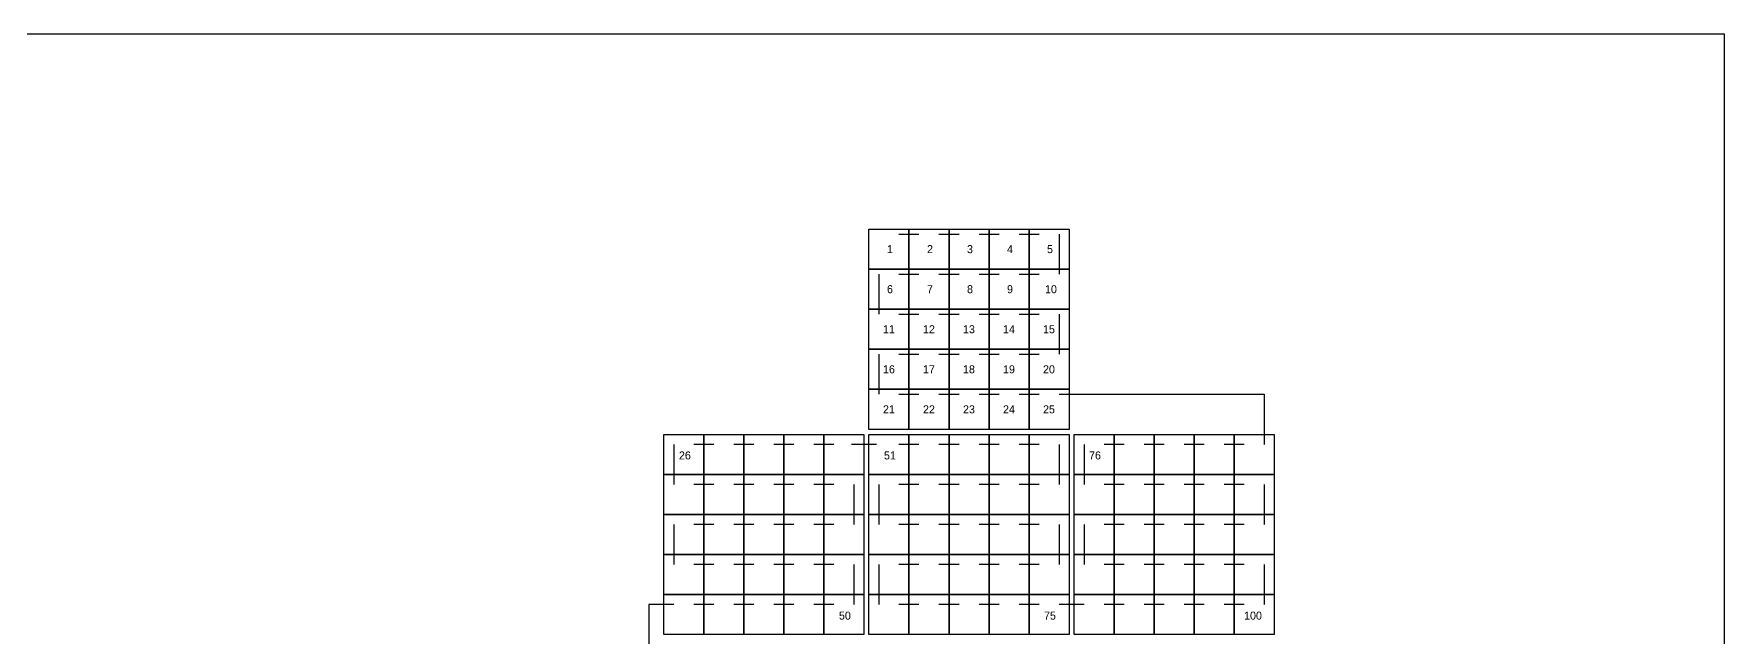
# Model space of a CAD drawing. Extents: x 100 to 385, y 110 to 290.
# Drawn here: x 216 to 385, y 229.8 to 290 of the extents above; entities that cross this region are included whole.
import ezdxf

# ---------------------------------------------------------------- set-up
doc = ezdxf.new("R2010")
doc.units = 0
doc.header["$LTSCALE"] = 0.2
doc.layers.add('RAHMEN', color=5, linetype='CONTINUOUS')
doc.layers.add('SIGNAL', color=7, linetype='CONTINUOUS')

# ---------------------------------------------------------------- blocks, each defined once
blk = doc.blocks.new('RAHMEN4Q')
at = {"layer": 'RAHMEN'}
for p, q in [((0, 180), (285, 180)), ((285, 180), (285, 0))]:
    blk.add_line(p, q, dxfattribs=at)

msp = doc.modelspace()

# ---------------------------------------------------------------- linework, layer by layer
at = {"layer": 'SIGNAL', "color": 1, "lineweight": 30}
for p, q in [((302.5, 270), (304.5, 270)), ((306.5, 270), (308.5, 270)), ((310.5, 270), (312.5, 270)), ((314.5, 270), (316.5, 270)), ((318.5, 270), (318.5, 266)), ((300.5, 266), (300.5, 262)), ((302.5, 266), (304.5, 266)), ((306.5, 266), (308.5, 266)), ((310.5, 266), (312.5, 266)), ((314.5, 266), (316.5, 266)), ((302.5, 262), (304.5, 262)), ((306.5, 262), (308.5, 262)), ((310.5, 262), (312.5, 262)), ((314.5, 262), (316.5, 262)), ((318.5, 262), (318.5, 258)), ((300.5, 258), (300.5, 254)), ((302.5, 258), (304.5, 258)), ((306.5, 258), (308.5, 258)), ((310.5, 258), (312.5, 258)), ((314.5, 258), (316.5, 258)), ((302.5, 254), (304.5, 254)), ((306.5, 254), (308.5, 254)), ((310.5, 254), (312.5, 254)), ((314.5, 254), (316.5, 254)), ((318.5, 254), (339, 254)), ((339, 254), (339, 249)), ((280, 249), (280, 245)), ((284, 249), (282, 249)), ((288, 249), (286, 249)), ((292, 249), (290, 249)), ((296, 249), (294, 249)), ((300.25, 249), (297.75, 249)), ((304.5, 249), (302.5, 249)), ((308.5, 249), (306.5, 249)), ((312.5, 249), (310.5, 249)), ((316.5, 249), (314.5, 249)), ((318.5, 249), (318.5, 245)), ((321, 249), (321, 245)), ((325, 249), (323, 249)), ((329, 249), (327, 249)), ((333, 249), (331, 249)), ((337, 249), (335, 249)), ((284, 245), (282, 245)), ((288, 245), (286, 245)), ((292, 245), (290, 245)), ((296, 245), (294, 245)), ((298, 245), (298, 241)), ((300.5, 245), (300.5, 241)), ((304.5, 245), (302.5, 245)), ((308.5, 245), (306.5, 245)), ((312.5, 245), (310.5, 245)), ((316.5, 245), (314.5, 245)), ((325, 245), (323, 245)), ((329, 245), (327, 245)), ((333, 245), (331, 245)), ((337, 245), (335, 245)), ((339, 245), (339, 241)), ((280, 241), (280, 237)), ((284, 241), (282, 241)), ((288, 241), (286, 241)), ((292, 241), (290, 241)), ((296, 241), (294, 241)), ((304.5, 241), (302.5, 241)), ((308.5, 241), (306.5, 241)), ((312.5, 241), (310.5, 241)), ((316.5, 241), (314.5, 241)), ((318.5, 241), (318.5, 237)), ((321, 241), (321, 237)), ((325, 241), (323, 241)), ((329, 241), (327, 241)), ((333, 241), (331, 241)), ((337, 241), (335, 241)), ((284, 237), (282, 237)), ((288, 237), (286, 237)), ((292, 237), (290, 237)), ((296, 237), (294, 237)), ((298, 237), (298, 233)), ((300.5, 237), (300.5, 233)), ((304.5, 237), (302.5, 237)), ((308.5, 237), (306.5, 237)), ((312.5, 237), (310.5, 237)), ((316.5, 237), (314.5, 237)), ((325, 237), (323, 237)), ((329, 237), (327, 237)), ((333, 237), (331, 237)), ((337, 237), (335, 237)), ((339, 237), (339, 233)), ((280, 233), (277.5, 233)), ((277.5, 233), (277.5, 233)), ((277.5, 233), (277.5, 228.5)), ((284, 233), (282, 233)), ((288, 233), (286, 233)), ((292, 233), (290, 233)), ((296, 233), (294, 233)), ((304.5, 233), (302.5, 233)), ((308.5, 233), (306.5, 233)), ((312.5, 233), (310.5, 233)), ((316.5, 233), (314.5, 233)), ((321, 233), (318.5, 233)), ((325, 233), (323, 233)), ((329, 233), (327, 233)), ((333, 233), (331, 233)), ((337, 233), (335, 233))]:
    msp.add_line(p, q, dxfattribs=at)
at = {"layer": 'SIGNAL', "lineweight": 30}
for points in [[(299.5, 270.5), (303.5, 270.5), (303.5, 266.5), (299.5, 266.5)], [(303.5, 270.5), (307.5, 270.5), (307.5, 266.5), (303.5, 266.5)], [(307.5, 270.5), (311.5, 270.5), (311.5, 266.5), (307.5, 266.5)], [(311.5, 270.5), (315.5, 270.5), (315.5, 266.5), (311.5, 266.5)], [(315.5, 270.5), (319.5, 270.5), (319.5, 266.5), (315.5, 266.5)], [(299.5, 266.5), (303.5, 266.5), (303.5, 262.5), (299.5, 262.5)], [(303.5, 266.5), (307.5, 266.5), (307.5, 262.5), (303.5, 262.5)], [(307.5, 266.5), (311.5, 266.5), (311.5, 262.5), (307.5, 262.5)], [(311.5, 266.5), (315.5, 266.5), (315.5, 262.5), (311.5, 262.5)], [(315.5, 266.5), (319.5, 266.5), (319.5, 262.5), (315.5, 262.5)], [(299.5, 262.5), (303.5, 262.5), (303.5, 258.5), (299.5, 258.5)], [(303.5, 262.5), (307.5, 262.5), (307.5, 258.5), (303.5, 258.5)], [(307.5, 262.5), (311.5, 262.5), (311.5, 258.5), (307.5, 258.5)], [(311.5, 262.5), (315.5, 262.5), (315.5, 258.5), (311.5, 258.5)], [(315.5, 262.5), (319.5, 262.5), (319.5, 258.5), (315.5, 258.5)], [(299.5, 258.5), (303.5, 258.5), (303.5, 254.5), (299.5, 254.5)], [(303.5, 258.5), (307.5, 258.5), (307.5, 254.5), (303.5, 254.5)], [(307.5, 258.5), (311.5, 258.5), (311.5, 254.5), (307.5, 254.5)], [(311.5, 258.5), (315.5, 258.5), (315.5, 254.5), (311.5, 254.5)], [(315.5, 258.5), (319.5, 258.5), (319.5, 254.5), (315.5, 254.5)], [(299.5, 254.5), (303.5, 254.5), (303.5, 250.5), (299.5, 250.5)], [(303.5, 254.5), (307.5, 254.5), (307.5, 250.5), (303.5, 250.5)], [(307.5, 254.5), (311.5, 254.5), (311.5, 250.5), (307.5, 250.5)], [(311.5, 254.5), (315.5, 254.5), (315.5, 250.5), (311.5, 250.5)], [(315.5, 254.5), (319.5, 254.5), (319.5, 250.5), (315.5, 250.5)], [(279, 250), (283, 250), (283, 246), (279, 246)], [(283, 250), (287, 250), (287, 246), (283, 246)], [(287, 250), (291, 250), (291, 246), (287, 246)], [(291, 250), (295, 250), (295, 246), (291, 246)], [(295, 250), (299, 250), (299, 246), (295, 246)], [(299.5, 250), (303.5, 250), (303.5, 246), (299.5, 246)], [(303.5, 250), (307.5, 250), (307.5, 246), (303.5, 246)], [(307.5, 250), (311.5, 250), (311.5, 246), (307.5, 246)], [(311.5, 250), (315.5, 250), (315.5, 246), (311.5, 246)], [(315.5, 250), (319.5, 250), (319.5, 246), (315.5, 246)], [(320, 250), (324, 250), (324, 246), (320, 246)], [(324, 250), (328, 250), (328, 246), (324, 246)], [(328, 250), (332, 250), (332, 246), (328, 246)], [(332, 250), (336, 250), (336, 246), (332, 246)], [(336, 250), (340, 250), (340, 246), (336, 246)], [(279, 246), (283, 246), (283, 242), (279, 242)], [(283, 246), (287, 246), (287, 242), (283, 242)], [(287, 246), (291, 246), (291, 242), (287, 242)], [(291, 246), (295, 246), (295, 242), (291, 242)], [(295, 246), (299, 246), (299, 242), (295, 242)], [(299.5, 246), (303.5, 246), (303.5, 242), (299.5, 242)], [(303.5, 246), (307.5, 246), (307.5, 242), (303.5, 242)], [(307.5, 246), (311.5, 246), (311.5, 242), (307.5, 242)], [(311.5, 246), (315.5, 246), (315.5, 242), (311.5, 242)], [(315.5, 246), (319.5, 246), (319.5, 242), (315.5, 242)], [(320, 246), (324, 246), (324, 242), (320, 242)], [(324, 246), (328, 246), (328, 242), (324, 242)], [(328, 246), (332, 246), (332, 242), (328, 242)], [(332, 246), (336, 246), (336, 242), (332, 242)], [(336, 246), (340, 246), (340, 242), (336, 242)], [(279, 242), (283, 242), (283, 238), (279, 238)], [(283, 242), (287, 242), (287, 238), (283, 238)], [(287, 242), (291, 242), (291, 238), (287, 238)], [(291, 242), (295, 242), (295, 238), (291, 238)], [(295, 242), (299, 242), (299, 238), (295, 238)], [(299.5, 242), (303.5, 242), (303.5, 238), (299.5, 238)], [(303.5, 242), (307.5, 242), (307.5, 238), (303.5, 238)], [(307.5, 242), (311.5, 242), (311.5, 238), (307.5, 238)], [(311.5, 242), (315.5, 242), (315.5, 238), (311.5, 238)], [(315.5, 242), (319.5, 242), (319.5, 238), (315.5, 238)], [(320, 242), (324, 242), (324, 238), (320, 238)], [(324, 242), (328, 242), (328, 238), (324, 238)], [(328, 242), (332, 242), (332, 238), (328, 238)], [(332, 242), (336, 242), (336, 238), (332, 238)], [(336, 242), (340, 242), (340, 238), (336, 238)], [(279, 238), (283, 238), (283, 234), (279, 234)], [(283, 238), (287, 238), (287, 234), (283, 234)], [(287, 238), (291, 238), (291, 234), (287, 234)], [(291, 238), (295, 238), (295, 234), (291, 234)], [(295, 238), (299, 238), (299, 234), (295, 234)], [(299.5, 238), (303.5, 238), (303.5, 234), (299.5, 234)], [(303.5, 238), (307.5, 238), (307.5, 234), (303.5, 234)], [(307.5, 238), (311.5, 238), (311.5, 234), (307.5, 234)], [(311.5, 238), (315.5, 238), (315.5, 234), (311.5, 234)], [(315.5, 238), (319.5, 238), (319.5, 234), (315.5, 234)], [(320, 238), (324, 238), (324, 234), (320, 234)], [(324, 238), (328, 238), (328, 234), (324, 234)], [(328, 238), (332, 238), (332, 234), (328, 234)], [(332, 238), (336, 238), (336, 234), (332, 234)], [(336, 238), (340, 238), (340, 234), (336, 234)], [(279, 234), (283, 234), (283, 230), (279, 230)], [(283, 234), (287, 234), (287, 230), (283, 230)], [(287, 234), (291, 234), (291, 230), (287, 230)], [(291, 234), (295, 234), (295, 230), (291, 230)], [(295, 234), (299, 234), (299, 230), (295, 230)], [(299.5, 234), (303.5, 234), (303.5, 230), (299.5, 230)], [(303.5, 234), (307.5, 234), (307.5, 230), (303.5, 230)], [(307.5, 234), (311.5, 234), (311.5, 230), (307.5, 230)], [(311.5, 234), (315.5, 234), (315.5, 230), (311.5, 230)], [(315.5, 234), (319.5, 234), (319.5, 230), (315.5, 230)], [(320, 234), (324, 234), (324, 230), (320, 230)], [(324, 234), (328, 234), (328, 230), (324, 230)], [(328, 234), (332, 234), (332, 230), (328, 230)], [(332, 234), (336, 234), (336, 230), (332, 230)], [(336, 234), (340, 234), (340, 230), (336, 230)]]:
    msp.add_lwpolyline(points, close=True, dxfattribs=at)

# ---------------------------------------------------------------- block references
at = {"layer": 'RAHMEN', "lineweight": 40}
msp.add_blockref('RAHMEN4Q', (100, 110), dxfattribs=at)

# ---------------------------------------------------------------- texts
at = {"layer": 'SIGNAL'}
for s, p in [('1', (301.3, 268.1)), ('2', (305.3, 268.1)), ('3', (309.3, 268.1)), ('4', (313.3, 268.1)), ('5', (317.3, 268.1)), ('6', (301.3, 264.1)), ('7', (305.3, 264.1)), ('8', (309.3, 264.1)), ('9', (313.3, 264.1)), ('10', (317.1, 264.1)), ('11', (300.9, 260.1)), ('12', (304.9, 260.1)), ('13', (308.9, 260.1)), ('14', (312.9, 260.1)), ('15', (316.9, 260.1)), ('16', (300.9, 256.1)), ('17', (304.9, 256.1)), ('18', (308.9, 256.1)), ('19', (312.9, 256.1)), ('20', (316.9, 256.1)), ('21', (300.9, 252.1)), ('22', (304.9, 252.1)), ('23', (308.9, 252.1)), ('24', (312.9, 252.1)), ('25', (316.9, 252.1)), ('26', (280.5, 247.5)), ('51', (301, 247.5)), ('76', (321.5, 247.5)), ('50', (296.5, 231.5)), ('75', (317, 231.5)), ('100', (337, 231.5))]:
    msp.add_text(s, height=0.8, dxfattribs=at).set_placement(p)

doc.saveas('drawing.dxf')
